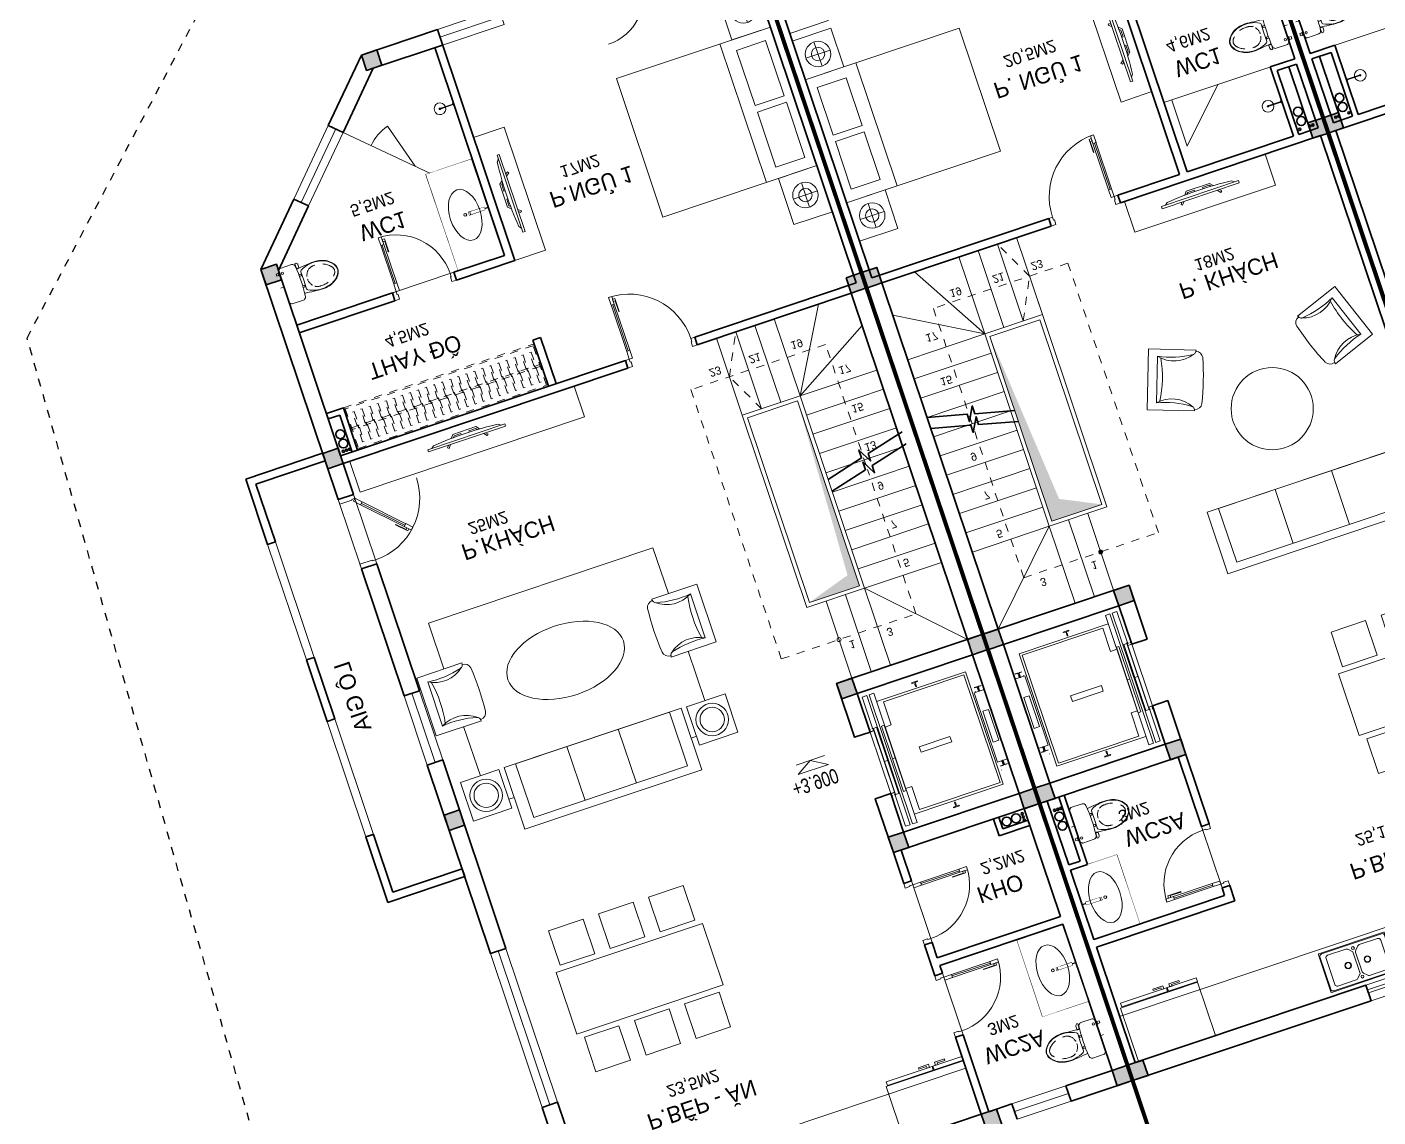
# Model space of a CAD drawing. Header units: metres. Extents: x 568336 to 569219, y 2065964 to 2066430.
# Drawn here: x 568524.19 to 568540.83, y 2066042.06 to 2066055.49 of the extents above; entities that cross this region are included whole.
import ezdxf

# ---------------------------------------------------------------- set-up
doc = ezdxf.new("R2010")
doc.units = ezdxf.units.M
for name, pattern in [('$AUDIT_BAD_LTYPE2', [0]), ('CENTER', [2, 1.25, -0.25, 0.25, -0.25]), ('HIDDEN', [0.375, 0.25, -0.125]), ('HIDDEN2', [0.1875, 0.125, -0.0625]), ('X-5M-G-MB PHONGNGU$0$HIDDEN2', [0.1875, 0.125, -0.0625]), ('xref-thap C (mb tang 32-2)$0$HIDDEN', [0.375, 0.25, -0.125])]:
    doc.linetypes.add(name, pattern=pattern)
doc.layers.get('0').update_dxf_attribs({"linetype": 'CONTINUOUS'})
doc.layers.get('DEFPOINTS').update_dxf_attribs({"linetype": 'CONTINUOUS'})
for name, color, linetype, lineweight in [('-CENTER', 143, 'CENTER', 13), ('-CONCRETE', 1, 'CONTINUOUS', 35), ('-DIM', 9, 'CONTINUOUS', 13), ('-DOOR', 137, 'CONTINUOUS', 9), ('-FURNITURE', 46, 'CONTINUOUS', 9), ('-HATCH', 8, 'CONTINUOUS', 5), ('-KH', 143, 'CONTINUOUS', 13), ('-LINE1', 7, 'CONTINUOUS', 18), ('-LINE2', 252, 'CONTINUOUS', 9), ('-STEEL1', 1, 'CONTINUOUS', 35), ('-TEXT', 7, 'CONTINUOUS', 15), ('-WALL', 4, 'CONTINUOUS', 35), ('TEXT25', 2, 'CONTINUOUS', 13)]:
    doc.layers.add(name, color=color, linetype=linetype, lineweight=lineweight)
for name, color, linetype in [('-RANH GIOI LO DAT', 12, 'CONTINUOUS'), ('APOLIC', 7, 'CONTINUOUS'), ('ChiaLo', 128, 'CENTER')]:
    doc.layers.add(name, color=color, linetype=linetype)
doc.styles.add('1', font='arial.ttf')
doc.styles.add('SVN_AVO_thuong', font='')
doc.styles.add('T1', font='', dxfattribs={"height": 200})
doc.styles.add('vnavanth', font='', dxfattribs={"width": 0.8})
doc.styles.get('SVN_AVO_thuong').set_extended_font_data('SVN-Avo')
doc.styles.get('T1').set_extended_font_data('VNgeometric Light')
doc.styles.get('vnavanth').set_extended_font_data('.VnAvantH')

# ---------------------------------------------------------------- blocks, each defined once
blk = doc.blocks.new('XR.MB.LM123$0$tvi 1')
blk.add_lwpolyline([(29, 0), (29, -1000), (0, -1000), (0, 0)], close=True)
for points in [[(29, -50), (52, -81)], [(-24, -236), (-39, -252)], [(0, -285), (-39, -252)], [(0, -256), (-24, -236)], [(70, -315), (111, -350), (111, -650), (70, -685)], [(89, -446), (89, -360), (71, -345)], [(89, -446), (73, -446)], [(89, -554), (89, -640), (71, -655)], [(89, -554), (73, -554)], [(0, -715), (-39, -748)], [(-24, -764), (-39, -748)], [(0, -744), (-24, -764)], [(29, -950), (52, -919)]]:
    blk.add_lwpolyline(points)
blk.add_arc((-4025, -500), 4099, 354.1311, 5.8689)
blk = doc.blocks.new('SOFA 2500')
at = {"layer": '-FURNITURE'}
for p, q in [((267949, 8788), (268649, 8788)), ((267949, 8055), (268649, 8055))]:
    blk.add_line(p, q, dxfattribs=at)
for points in [[(267849, 9672), (268649, 9672), (268649, 7172), (267849, 7172)], [(267949, 9522), (268649, 9522), (268649, 7322), (267949, 7322)]]:
    blk.add_lwpolyline(points, close=True, dxfattribs=at)
blk = doc.blocks.new('A$C18091ED7')
for p, q in [((0, -42), (0, 0)), ((146, -27), (179, -27)), ((146, -27), (146, -30)), ((146, -30), (166, -30)), ((153, -37), (146, -30)), ((152, 0), (152, -27)), ((152, 0), (179, 0)), ((153, -37), (166, -37)), ((153, -40), (153, -37)), ((153, -40), (178, -40)), ((153, -40), (178, -40)), ((153, -40), (153, -42)), ((185, -30), (166, -30)), ((178, -37), (166, -37)), ((185, -30), (178, -37)), ((178, -37), (178, -40)), ((178, -40), (178, -42)), ((179, 0), (179, -27)), ((179, -27), (185, -27)), ((185, -27), (185, -30)), ((-83, -267), (-83, -300)), ((-83, -278), (-83, -288)), ((-61, -290), (-83, -290)), ((-63, -265), (-81, -265)), ((-61, -267), (-61, -300)), ((61, -267), (61, -300)), ((61, -290), (83, -290)), ((63, -265), (81, -265)), ((83, -267), (83, -300)), ((83, -278), (83, -288)), ((165, -262), (165, -290)), ((168, -260), (228, -260)), ((168, -292), (207, -292)), ((231, -274), (231, -262))]:
    blk.add_line(p, q)
for points in [[(230, -219, -0.137407), (225, -235), (222, -241, -0.236081), (198, -255, -0.051961), (-198, -255, -0.236081), (-222, -241), (-225, -235, -0.137407), (-230, -219), (-230, -72, -0.198912), (-226, -63), (-209, -46, -0.198912), (-200, -42), (0, -42), (200, -42, -0.198912), (209, -46), (226, -63, -0.198912), (230, -72)], [(144, -619, -0.212405), (26, -734, -0.027685), (-1, -739, -0.022279), (-26, -734, -0.212405), (-144, -619, -0.142796), (-167, -428, -0.093005), (-128, -309, -0.256439), (-111, -300), (0, -300), (111, -300, -0.256439), (128, -309, -0.093005), (167, -428, -0.142796)]]:
    blk.add_lwpolyline(points, format="xyb", close=True)
at = {"linetype": 'xref-thap C (mb tang 32-2)$0$HIDDEN', "ltscale": 100}
blk.add_lwpolyline([(61, -669, -0.199031), (0, -699, -0.199031), (-61, -669, -0.218924), (-132, -478, -0.153791), (-112, -404, -0.236701), (0, -348, -0.236701), (112, -404, -0.153791), (132, -478, -0.218924)], format="xyb", close=True, dxfattribs=at)
blk.add_circle((166, -78), 13.9)
for centre, radius, start, end in [((-81, -267), 1.98, 90, 180), ((-63, -267), 1.98, 0, 90), ((63, -267), 1.98, 90, 180), ((81, -267), 1.98, 0, 90), ((168, -262), 2.47, 90, 180), ((168, -290), 2.47, 180, 270), ((207, -277), 15.5, 270, 306.4659), ((168, -225), 80.1, 306.4659, 320.3123), ((228, -274), 2.47, 320.3123, 0)]:
    blk.add_arc(centre, radius, start, end)
for points in [[(-156, -259), (-157, -267), (-164, -328), (-169, -385), (-184, -528), (-136, -679), (-50, -735), (-20, -741), (0, -744)], [(156, -259), (157, -267), (164, -328), (169, -385), (184, -528), (136, -679), (50, -735), (20, -741), (0, -744)]]:
    blk.add_open_spline(points, degree=3, knots=[130.613938, 130.613938, 130.613938, 130.613938, 152.852109, 311.129351, 417.703951, 561.383393, 697.692632, 710.812262, 710.812262, 710.812262, 710.812262])
blk = doc.blocks.new('shower')
for points in [[(180919, -32316), (180912, -32316), (180912, -32147), (180919, -32147)], [(180929, -32327), (180902, -32327), (180902, -32316), (180929, -32316)]]:
    blk.add_lwpolyline(points, close=True)
for radius, start, end in [(72, 272.7907, 267.2093), (8.35, 294.8355, 245.1645)]:
    blk.add_arc((180916, -32147), radius, start, end)
blk = doc.blocks.new('G1600')
for p, q in [((137477, -212827), (139077, -212827)), ((137228, -213392), (137228, -213077)), ((139326, -213392), (139326, -213077)), ((137385, -213234), (137070, -213234)), ((139169, -213234), (139484, -213234))]:
    blk.add_line(p, q)
blk.add_lwpolyline([(137477, -213484), (137477, -211484), (139077, -211484), (139077, -213484), (137477, -213484)])
for points in [[(136977, -213484), (136977, -212984), (137477, -212984), (137477, -213484)], [(137617, -213375), (137617, -212999), (138235, -212999), (138235, -213375)], [(138937, -213375), (138937, -212999), (138320, -212999), (138320, -213375)], [(139577, -213484), (139577, -212984), (139077, -212984), (139077, -213484)]]:
    blk.add_lwpolyline(points, close=True)
for centre, radius in [((137228, -213234), 157), ((137228, -213234), 82.4), ((139326, -213234), 157), ((139326, -213234), 82.4)]:
    blk.add_circle(centre, radius)
blk = doc.blocks.new('ghe11asdsdsdsd')
at = {"layer": '-FURNITURE', "ltscale": 5}
for p, q in [((-454, 642), (-454, -60)), ((447, 643), (445, -59)), ((339, 75), (-348, 74)), ((445, -59), (-454, -60))]:
    blk.add_line(p, q, dxfattribs=at)
for centre, radius, start, end in [((-557, 172), 481, 73.628, 77.6744), ((-330, 640), 103, 97.7909, 180.472), ((-435, 586), 50, 17.2905, 73.628), ((-753, 311), 469, 329.603, 39.8271), ((-1717, 235), 1379, 353.2677, 15.3477), ((14, -3057), 3816, 85.1505, 95.3732), ((745, 311), 469, 140.0382, 210.2652), ((1709, 233), 1379, 164.5193, 186.6002), ((322, 644), 103, 359.5522, 82.2333), ((428, 586), 50, 106.2084, 162.5459), ((548, 172), 481, 102.162, 106.2084), ((-1, -1576), 1730, 79.6029, 100.5814)]:
    blk.add_arc(centre, radius, start, end, dxfattribs=at)
blk = doc.blocks.new('Sink_Cicle')
blk.add_lwpolyline([(17, -50), (-17, -50), (-18, -252), (17, -252)], close=True)
blk.add_circle((0, -300), 17.5)
at = {"layer": 'DEFPOINTS'}
blk.add_line((0, -100), (0, 0), dxfattribs=at)
blk.add_wipeout([(17, -50), (-17, -50), (-18, -252), (17, -252)])
at = {"layer": '-FURNITURE', "linetype": 'Continuous'}
blk.add_ellipse((0, -300), major_axis=(-325, 0), ratio=0.584615, dxfattribs=at)
blk.add_line((-18, -237), (17, -237))
blk = doc.blocks.new('*U148')
at = {"ltscale": 300}
blk.add_lwpolyline([(0, 0), (900, 0), (900, -600), (0, -600)], close=True, dxfattribs=at)
blk.add_wipeout([(0, 0), (900, 0), (900, -600), (0, -600)], dxfattribs=at)
blk.add_blockref('Sink_Cicle', (450, 0), dxfattribs=at)
blk = doc.blocks.new('A$C55AD6C8F')
at = {"ltscale": 3}
for p, q in [((-750, 624), (-750, 1000)), ((-750, 1000), (-704, 1000)), ((-704, 1000), (-704, 624)), ((0, 1000), (-695, 1000)), ((-695, 1000), (-695, 0)), ((0, 0), (0, 1000)), ((-704, 624), (-750, 624)), ((-750, 613), (-750, 18)), ((-704, 613), (-750, 613)), ((-704, 18), (-704, 613)), ((-750, 18), (-704, 18)), ((-695, 0), (0, 0))]:
    blk.add_line(p, q, dxfattribs=at)
at = {"ltscale": 3, "elevation": 0}
for points in [[(-750, 688), (-750, 657), (-790, 657), (-790, 788), (-771, 788), (-771, 688)], [(-750, 549), (-750, 580), (-790, 580), (-790, 449), (-771, 449), (-771, 549)]]:
    blk.add_lwpolyline(points, close=True, dxfattribs=at)
blk = doc.blocks.new('A$C14986441')
at = {"ltscale": 3}
for p, q in [((-250, 420), (-250, -420)), ((240, 430), (-240, 430)), ((170, 355), (-170, 355)), ((250, -420), (250, 420)), ((-200, 325), (-200, 87)), ((200, 87), (200, 325)), ((-191, 66), (-149, 24)), ((-128, 15), (128, 15)), ((149, 24), (191, 66)), ((-200, -325), (-200, -87)), ((-191, -66), (-149, -24)), ((-128, -15), (128, -15)), ((149, -24), (191, -66)), ((200, -87), (200, -325)), ((-240, -430), (240, -430)), ((170, -355), (-170, -355))]:
    blk.add_line(p, q, dxfattribs=at)
blk.add_lwpolyline([(240, -390), (240, 390, 0.414214), (210, 420), (-210, 420, 0.414214), (-240, 390), (-240, -390, 0.414214), (-210, -420), (210, -420, 0.414214)], format="xyb", close=True, dxfattribs=at)
for centre, radius in [((-186, 0), 17.5), ((0, 125), 40), ((0, 125), 35), ((185, 0), 17.5), ((0, -125), 40), ((0, -125), 35)]:
    blk.add_circle(centre, radius, dxfattribs=at)
for centre, radius, start, end in [((-240, 420), 10, 90, 180), ((-170, 325), 30, 90, 180), ((170, 325), 30, 0, 90), ((240, 420), 10, 0, 90), ((-170, 87), 30, 180, 225), ((-128, 45), 30, 225, 270), ((128, 45), 30, 270, 315), ((170, 87), 30, 315, 0), ((-170, -87), 30, 135, 180), ((-128, -45), 30, 90, 135), ((128, -45), 30, 45, 90), ((170, -87), 30, 0, 45), ((-170, -325), 30, 180, 270), ((170, -325), 30, 270, 0), ((-240, -420), 10, 180, 270), ((240, -420), 10, 270, 0)]:
    blk.add_arc(centre, radius, start, end, dxfattribs=at)
blk = doc.blocks.new('A$C2896516a')
for points in [[(75, 1386), (525, 1386), (525, 1836), (75, 1836), (75, 1386)], [(725, 1386), (1175, 1386), (1175, 1836), (725, 1836), (725, 1386)], [(1375, 1386), (1825, 1386), (1825, 1836), (1375, 1836), (1375, 1386)], [(75, 450), (525, 450), (525, 0), (75, 0), (75, 450)], [(725, 450), (1175, 450), (1175, 0), (725, 0), (725, 450)], [(1375, 450), (1825, 450), (1825, 0), (1375, 0), (1375, 450)]]:
    blk.add_lwpolyline(points)
blk.add_lwpolyline([(0, 518), (1900, 518), (1900, 1318), (0, 1318)], close=True)
blk = doc.blocks.new('*U152')
at = {"linetype": '$AUDIT_BAD_LTYPE2'}
for p, q in [((70, 100), (70, 700)), ((90, 700), (90, 100))]:
    blk.add_line(p, q, dxfattribs=at)
for points in [[(50, 700), (90, 700), (90, 800), (50, 800), (50, 700)], [(50, 703), (50, 100)], [(50, 100), (90, 100), (90, 0), (50, 0), (50, 100)]]:
    blk.add_lwpolyline(points)
for points in [[(118, 595), (118, 764), (90, 764), (90, 736), (113, 736), (113, 595)], [(0, 0), (50, 0), (50, -40), (60, -40), (60, -100), (0, -100)], [(900, 0), (850, 0), (850, -40), (840, -40), (840, -100), (900, -100)]]:
    blk.add_lwpolyline(points, close=True)
at = {"linetype": '$AUDIT_BAD_LTYPE2', "ltscale": 0.3}
blk.add_arc((50, 0), 800, 0, 90, dxfattribs=at)
blk = doc.blocks.new('*U153')
at = {"linetype": '$AUDIT_BAD_LTYPE2'}
for p, q in [((70, 100), (70, 600)), ((90, 600), (90, 100))]:
    blk.add_line(p, q, dxfattribs=at)
for points in [[(50, 600), (90, 600), (90, 700), (50, 700), (50, 600)], [(50, 603), (50, 100)], [(50, 100), (90, 100), (90, 0), (50, 0), (50, 100)]]:
    blk.add_lwpolyline(points)
for points in [[(118, 495), (118, 664), (90, 664), (90, 636), (113, 636), (113, 495)], [(0, 0), (50, 0), (50, -40), (60, -40), (60, -100), (0, -100)], [(800, 0), (750, 0), (750, -40), (740, -40), (740, -100), (800, -100)]]:
    blk.add_lwpolyline(points, close=True)
at = {"linetype": '$AUDIT_BAD_LTYPE2', "ltscale": 0.3}
blk.add_arc((50, 0), 700, 0, 90, dxfattribs=at)
blk = doc.blocks.new('X-5M-DH-2-CORE$0$A$C75E80C28')
at = {"layer": '-LINE2', "linetype": 'Continuous', "ltscale": 2}
for p, q in [((-731, -149), (731, -149)), ((-731, -1305), (-731, -149)), ((-557, -112), (-560, -112)), ((-510, -22), (-510, -51)), ((-507, -22), (-510, -22)), ((-510, -109), (-510, -79)), ((-507, -22), (-507, -51)), ((-507, -109), (-507, -79)), ((-456, -57), (-501, -57)), ((-456, -60), (-501, -60)), ((-456, -70), (-501, -70)), ((-456, -73), (-501, -73)), ((-453, -63), (-453, -67)), ((-450, -63), (-450, -67)), ((450, -63), (450, -67)), ((453, -63), (453, -67)), ((456, -57), (501, -57)), ((456, -60), (501, -60)), ((456, -70), (501, -70)), ((456, -73), (501, -73)), ((457, -112), (460, -112)), ((507, -22), (510, -22)), ((507, -22), (507, -51)), ((507, -109), (507, -79)), ((510, -22), (510, -51)), ((510, -109), (510, -79)), ((731, -1305), (731, -149)), ((-700, -179), (700, -179)), ((-700, -1225), (-700, -179)), ((700, -1225), (700, -179)), ((840, -1305), (-840, -1305)), ((-840, -1365), (-840, -1305)), ((-700, -1225), (-400, -1225)), ((425, -1309), (-425, -1309)), ((-425, -1343), (-425, -1309)), ((-400, -1305), (-400, -1225)), ((0, -1309), (0, -1343)), ((700, -1225), (400, -1225)), ((400, -1305), (400, -1225)), ((425, -1343), (425, -1309)), ((840, -1365), (840, -1305)), ((840, -1365), (-840, -1365)), ((840, -1395), (-840, -1395)), ((-840, -1395), (-840, -1455)), ((-840, -1455), (-435, -1455)), ((-435, -1450), (-435, -1460)), ((-435, -1450), (-400, -1450)), ((-435, -1460), (-425, -1460)), ((-435, -1490), (-435, -1500)), ((-435, -1490), (-425, -1490)), ((-433, -1452), (-433, -1458)), ((-433, -1452), (-402, -1452)), ((-433, -1458), (-425, -1458)), ((-433, -1492), (-433, -1498)), ((-433, -1492), (-425, -1492)), ((430, -1406), (-430, -1406)), ((-430, -1406), (-430, -1446)), ((430, -1446), (-430, -1446)), ((425, -1343), (-425, -1343)), ((-425, -1458), (-425, -1460)), ((-425, -1490), (-425, -1492)), ((-402, -1452), (-402, -1498)), ((400, -1450), (-400, -1450)), ((-400, -1450), (-400, -1500)), ((0, -1406), (0, -1446)), ((400, -1450), (400, -1500)), ((435, -1450), (400, -1450)), ((402, -1452), (402, -1498)), ((433, -1452), (402, -1452)), ((433, -1458), (425, -1458)), ((425, -1458), (425, -1460)), ((435, -1460), (425, -1460)), ((425, -1490), (425, -1492)), ((435, -1490), (425, -1490)), ((433, -1492), (425, -1492)), ((430, -1406), (430, -1446)), ((433, -1452), (433, -1458)), ((433, -1492), (433, -1498)), ((435, -1450), (435, -1460)), ((840, -1455), (435, -1455)), ((435, -1490), (435, -1500)), ((840, -1395), (840, -1455)), ((-435, -1500), (-400, -1500)), ((-433, -1498), (-402, -1498)), ((435, -1500), (400, -1500)), ((433, -1498), (402, -1498))]:
    blk.add_line(p, q, dxfattribs=at)
for points in [[(-450, 0), (-450, -130), (450, -130), (450, 0)], [(-200, -29), (200, -29), (200, -101), (-200, -101)], [(-36, -584), (36, -584), (36, -984), (-36, -984)]]:
    blk.add_lwpolyline(points, close=True, dxfattribs=at)
for points in [[(-780, -789), (-751, -789, 0.414214), (-750, -788), (-750, -784), (-750, -780, 0.414214), (-751, -779), (-780, -779, -0.256978), (-784, -782), (-798, -782, -0.414214), (-801, -779), (-804, -749, 0.414214), (-807, -746), (-812, -746), (-812, -784), (-812, -821), (-807, -821, 0.414214), (-804, -818), (-801, -789, -0.414214), (-798, -786), (-784, -786, -0.256978), (-780, -789)], [(780, -789), (751, -789, -0.414214), (750, -788), (750, -784), (750, -780, -0.414214), (751, -779), (780, -779, 0.256978), (784, -782), (798, -782, 0.414214), (801, -779), (804, -749, -0.414214), (807, -746), (812, -746), (812, -784), (812, -821), (807, -821, -0.414214), (804, -818), (801, -789, 0.414214), (798, -786), (784, -786, 0.256978), (780, -789)]]:
    blk.add_lwpolyline(points, format="xyb", dxfattribs=at)
for centre, radius, start, end in [((-501, -51), 9.4, 180, 270), ((-501, -79), 9.4, 90, 180), ((-501, -51), 6.2, 180, 270), ((-501, -79), 6.2, 90, 180), ((-456, -63), 6.2, 0, 90), ((-456, -63), 3, 0, 90), ((-456, -67), 6.2, 270, 0), ((-456, -67), 3, 270, 0), ((456, -63), 6.2, 90, 180), ((456, -67), 6.2, 180, 270), ((456, -63), 3, 90, 180), ((456, -67), 3, 180, 270), ((501, -51), 6.2, 270, 0), ((501, -51), 9.4, 270, 0), ((501, -79), 9.4, 0, 90), ((501, -79), 6.2, 0, 90)]:
    blk.add_arc(centre, radius, start, end, dxfattribs=at)
blk = doc.blocks.new('A$C5C575821')
at = {"layer": '-CONCRETE'}
h = blk.add_hatch(color=256, dxfattribs=at)
h.dxf.hatch_style = 1
h.paths.add_polyline_path([(0, 200), (0, 0), (200, 0), (200, 200)])
blk.add_lwpolyline([(0, 0), (200, 0), (200, 200), (0, 200)], close=True, dxfattribs=at)
blk = doc.blocks.new('A$C3F71457E')
at = {"layer": '-CONCRETE'}
blk.add_lwpolyline([(0, -100), (0, 400), (-1500, 400), (-1500, -1400), (0, -1400), (0, -900), (200, -900), (200, -1600), (-1700, -1600), (-1700, 600), (200, 600), (200, -100), (0, -100)], dxfattribs=at)
at = {"layer": '-LINE1'}
blk.add_line((0, -900), (0, -100), dxfattribs=at)
at = {"layer": '-WALL'}
for p in [(-1700, 400), (0, 400), (-1700, -1600), (0, -1600)]:
    blk.add_blockref('A$C5C575821', p, dxfattribs=at)
at = {"color": 2, "rotation": 90}
blk.add_blockref('X-5M-DH-2-CORE$0$A$C75E80C28', (-1500, -500), dxfattribs=at)
blk = doc.blocks.new('TRUC M4')
at = {"layer": '-WALL'}
for p in [(-200, 14600), (5600, 14600), (-200, 9000), (5600, 9000), (-200, 4300), (5600, 4300), (-200, -200), (5600, -200)]:
    blk.add_blockref('A$C5C575821', p, dxfattribs=at)
blk = doc.blocks.new('M4- T2')
at = {"layer": '-HATCH', "true_color": 0x8c8896}
h = blk.add_hatch(color=252, dxfattribs=at)
h.dxf.hatch_style = 1
edge = h.paths.add_edge_path()
edge.add_arc((718473, 40240), 24.6, 0, 360)
h = blk.add_hatch(color=252, dxfattribs=at)
h.dxf.hatch_style = 1
h.paths.add_polyline_path([(718672, 39690), (718023, 39690), (718023, 37290), (718195, 39459)])
at = {"layer": '-CONCRETE'}
blk.add_line((722573, 36241), (722573, 35311), dxfattribs=at)
for centre, radius in [((716953, 43290, 0), 55), ((716953, 43169, 0), 55), ((716922, 43079, 0), 13), ((716964, 43079, 0), 13), ((717002, 43079, 0), 13), ((722453, 36085, 0), 13), ((722503, 35994, 0), 55), ((722582, 36085, 0), 13), ((722623, 36085, 0), 13), ((722503, 35873, 0), 55)]:
    blk.add_circle(centre, radius, dxfattribs=at)
at = {"layer": '-DOOR'}
blk.add_line((718573, 43841), (718573, 44641), dxfattribs=at)
for points in [[(721473, 46542), (719872, 46542), (719872, 46342), (721473, 46342)], [(719872, 46442), (721473, 46442), (721473, 46403), (719872, 46403)]]:
    blk.add_lwpolyline(points, close=True, dxfattribs=at)
at = {"layer": '-FURNITURE'}
for p, q in [((722673, 45742), (716873, 45741)), ((720973, 35241), (722673, 35241))]:
    blk.add_line(p, q, dxfattribs=at)
for points in [[(720123, 36641), (721951, 36641), (721951, 36241), (720123, 36241)], [(720473, 33667), (720473, 35069), (720873, 35065), (720873, 33667)], [(716873, 32967), (717373, 32967), (717373, 31867), (716873, 31867)]]:
    blk.add_lwpolyline(points, close=True, dxfattribs=at)
blk.add_lwpolyline([(721073, 35241), (721073, 35841), (721673, 35241)], dxfattribs=at)
blk.add_circle((721037, 39240), 506, dxfattribs=at)
at = {"layer": '-KH', "linetype": 'HIDDEN2', "ltscale": 5}
blk.add_lwpolyline([(717473, 40240), (719222, 40240), (719222, 36740), (717473, 36740)], close=True, dxfattribs=at)
blk.add_lwpolyline([(718473, 37240), (718722, 36740), (718473, 36240)], dxfattribs=at)
at = {"layer": '-KH'}
blk.add_circle((718473, 40240), 24.6, dxfattribs=at)
at = {"layer": '-LINE1'}
for p, q in [((716773, 43119), (716773, 43119)), ((716773, 43119), (716773, 43119)), ((717973, 39740), (716973, 40741)), ((717973, 40740), (717973, 39740)), ((718223, 39740), (718223, 40740)), ((718223, 40740), (718223, 39740)), ((718473, 39740), (718473, 40740)), ((718473, 40740), (718473, 39740)), ((717973, 37240), (717973, 39740)), ((717973, 39740), (718722, 39740)), ((718023, 37290), (718023, 39690)), ((718023, 39690), (718672, 39690)), ((718672, 37290), (718672, 39690)), ((718722, 37290), (718722, 39740)), ((718023, 37290), (718672, 37290)), ((718722, 36240), (718722, 37290)), ((717973, 37240), (716973, 36663)), ((717973, 37240), (717395, 36240)), ((717973, 37240), (718722, 37240)), ((717973, 36240), (717973, 37240)), ((718223, 37240), (718223, 36240)), ((718223, 36240), (718223, 37240)), ((718473, 37240), (718473, 36240)), ((718473, 36240), (718473, 37240)), ((718722, 37240), (718722, 36240))]:
    blk.add_line(p, q, dxfattribs=at)
at = {"layer": '-LINE1', "lineweight": 18}
for p, q in [((717973, 39740), (716973, 39740)), ((717973, 39490), (716973, 39490)), ((717973, 39240), (716973, 39240)), ((717973, 38990), (716973, 38990)), ((717973, 38740), (716973, 38740)), ((717973, 38490), (716973, 38490)), ((717973, 38240), (716973, 38240)), ((717973, 37990), (716973, 37990)), ((717973, 37740), (716973, 37740)), ((717973, 37490), (716973, 37490)), ((717973, 37240), (716973, 37240))]:
    blk.add_line(p, q, dxfattribs=at)
at = {"layer": '-RANH GIOI LO DAT', "linetype": 'HIDDEN', "ltscale": 10, "const_width": 50}
blk.add_lwpolyline([(716773, 48541), (722773, 48541), (722773, 28541), (716773, 28541)], close=True, dxfattribs=at)
at = {"layer": '-WALL'}
for p, q in [((716773, 46541), (719872, 46542)), ((716773, 46541), (716773, 42941)), ((719872, 46542), (719872, 46342)), ((722773, 46541), (722773, 32541)), ((722773, 31541), (722773, 46541)), ((719872, 46342), (716873, 46341)), ((716873, 46341), (716873, 44841)), ((722673, 46341), (722673, 36241)), ((716873, 44841), (718673, 44841)), ((718673, 44641), (718673, 44841)), ((716773, 44741), (716773, 44741)), ((718573, 44641), (718573, 44741)), ((718573, 44641), (718673, 44641)), ((718573, 42941), (718573, 43841)), ((718573, 43841), (718673, 43841)), ((718673, 42941), (718673, 43841)), ((718573, 42941), (718673, 42941)), ((716873, 40741), (716773, 40741)), ((716773, 40741), (716773, 31541)), ((716973, 36241), (716973, 40741)), ((716873, 31741), (716873, 36141)), ((716873, 36141), (719173, 36141)), ((719173, 36241), (716973, 36241)), ((719173, 36141), (719173, 36241)), ((722673, 36241), (720073, 36241)), ((720073, 36241), (720073, 36141)), ((720073, 36141), (720873, 36141)), ((720873, 36141), (720873, 33341)), ((720973, 36141), (722352, 36141)), ((720973, 33441), (720973, 36141)), ((722352, 35241), (722352, 36141)), ((722422, 36141), (722673, 36141)), ((722422, 35311), (722422, 36141)), ((722673, 36141), (722673, 35311)), ((722422, 35311), (722673, 35311)), ((722352, 35241), (722673, 35241)), ((722673, 35241), (722673, 33441))]:
    blk.add_line(p, q, dxfattribs=at)
for points in [[(717085, 42941), (716773, 42941)], [(718023, 38395), (717546, 38276), (717546, 38174), (717453, 38346), (717453, 38252), (716973, 38132)], [(718023, 38253), (717546, 38134), (717546, 38032), (717453, 38204), (717453, 38110), (716973, 37990)]]:
    blk.add_lwpolyline(points, dxfattribs=at)
at = {"layer": '-DIM', "xscale": -1, "rotation": 90}
blk.add_blockref('SOFA 2500', (729542, 308844), dxfattribs=at)
at = {"layer": '-DOOR', "xscale": -1, "rotation": 90}
blk.add_blockref('*U153', (718573, 44641), dxfattribs=at)
at = {"layer": '-DOOR', "rotation": 180}
blk.add_blockref('*U152', (720073, 36141), dxfattribs=at)
at = {"layer": '-FURNITURE', "xscale": -1, "rotation": 270}
for name, p in [('A$C55AD6C8F', (716918, 46341)), ('A$C18091ED7', (722715, 34816))]:
    blk.add_blockref(name, p, dxfattribs=at)
at = {"layer": '-FURNITURE'}
for name, p, rotation in [('A$C14986441', (719866, 46041), 270.0006840405799), ('A$C18091ED7', (717051, 43341), 90.00000000000001), ('G1600', (930357, 172644), 270), ('shower', (690026, -145225), 90.00000000000001)]:
    blk.add_blockref(name, p, dxfattribs=dict(at, rotation=rotation))
blk.add_blockref('A$C2896516a', (720773, 42080), dxfattribs=at)
at = {"layer": '-FURNITURE', "yscale": 0.8339792703841296, "zscale": 0.8339792703841296}
for p, xscale, rotation in [((719746, 38430, 0), -0.8339792703841296, 289.9411009505635), ((722328, 38430, 0), 0.8339792703841296, 70.0588990494365)]:
    blk.add_blockref('ghe11asdsdsdsd', p, dxfattribs=dict(at, xscale=xscale, rotation=rotation))
at = {"layer": '-FURNITURE', "extrusion": (0, 0, -1), "xscale": -1, "rotation": 90.00368972240832}
blk.add_blockref('XR.MB.LM123$0$tvi 1', (-721537, 36473), dxfattribs=at)
at = {"layer": '-FURNITURE', "extrusion": (0, 0, -1), "rotation": 179.9963102775916}
blk.add_blockref('XR.MB.LM123$0$tvi 1', (-720663, 33867), dxfattribs=at)
at = {"layer": '-WALL', "xscale": -1, "rotation": 180}
blk.add_blockref('A$C3F71457E', (718473, 41341), dxfattribs=at)
at = {"layer": '-TEXT', "style": 'T1'}
for s, p in [('3', (717648, 40317)), ('1', (718312, 40321)), ('5', (717326, 39581)), ('7', (717326, 39081)), ('9', (717326, 38581)), ('15', (717268, 37586)), ('17', (717268, 37017)), ('19', (717723, 36590)), ('21', (718279, 36590)), ('23 ', (718778, 36590))]:
    blk.add_text(s, height=100, rotation=360, dxfattribs=at).set_placement(p)
at = {"layer": 'TEXT25'}
for s, height, rotation, style, p in [('P.BẾP - ĂN', 200, 360, 'SVN_AVO_thuong', (720138, 44865)), ('25,1M2', 150, 0, 'T1', (720322, 44542)), ('WC2A', 200, 360, 'SVN_AVO_thuong', (717635, 43595)), ('3M2', 150, 360, 'T1', (717646, 43336)), ('P. KHÁCH', 200, 360, 'SVN_AVO_thuong', (720418, 37415)), ('18M2', 150, 0, 'T1', (720696, 37195)), ('WC1', 200, 360, 'SVN_AVO_thuong', (721234, 34803)), ('4,6M2', 150, 360, 'T1', (721221, 34533)), ('P. NGỦ 1', 200, 360, 'SVN_AVO_thuong', (719039, 34347)), ('20,5M2', 150, 360, 'T1', (719263, 34070))]:
    blk.add_text(s, height=height, rotation=rotation, dxfattribs=dict(at, style=style)).set_placement(p)
at = {"layer": '-FURNITURE', "extrusion": (0, 0, -1), "xscale": -1, "zscale": -1, "rotation": 270}
blk.add_blockref('*U148', (-716873, 43841), dxfattribs=at)
at = {"layer": '-WALL'}
for p, q in [((716873, 44741), (716873, 43841)), ((716873, 44741), (718573, 44741)), ((717093, 43841), (716873, 43841)), ((716873, 43771), (716873, 42941)), ((717023, 43771), (716873, 43771)), ((717023, 43771), (717023, 42941)), ((717093, 43841), (717093, 42941))]:
    blk.add_line(p, q, dxfattribs=at)
at = {"layer": '-STEEL1'}
blk.add_blockref('TRUC M4', (716973, 31741), dxfattribs=at)
blk = doc.blocks.new('A$C8a974c9c')
for p, q in [((1750, 2957), (1750, 2643)), ((1593, 2800), (1908, 2800)), ((1343, 2500), (1343, 700)), ((1750, 243), (1750, 557)), ((1593, 400), (1908, 400))]:
    blk.add_line(p, q)
for points in [[(2000, 3100), (1500, 3100), (1500, 2500), (2000, 2500)], [(1891, 2360), (1514, 2360), (1514, 1643), (1891, 1643)], [(1891, 840), (1514, 840), (1514, 1558), (1891, 1558)], [(2000, 100), (1500, 100), (1500, 700), (2000, 700)]]:
    blk.add_lwpolyline(points, close=True)
blk.add_lwpolyline([(2000, 2500), (0, 2500), (0, 700), (2000, 700), (2000, 2500)])
for centre, radius in [((1750, 2800), 157), ((1750, 2800), 82.4), ((1750, 400), 157), ((1750, 400), 82.4)]:
    blk.add_circle(centre, radius)
blk = doc.blocks.new('GHE600')
at = {"layer": '-FURNITURE'}
for p, q in [((269950, 8710), (270650, 8710)), ((269950, 8043), (270650, 8043))]:
    blk.add_line(p, q, dxfattribs=at)
for points in [[(270146, 9595), (270146, 10095), (270646, 10095), (270646, 9595)], [(269850, 9526), (270650, 9526), (270650, 7226), (269850, 7226)], [(269950, 9376), (270650, 9376), (270650, 7376), (269950, 7376)], [(270146, 7158), (270146, 6658), (270646, 6658), (270646, 7158)]]:
    blk.add_lwpolyline(points, close=True, dxfattribs=at)
at = {"layer": '-FURNITURE', "elevation": 0}
for points in [[(271287, 9830), (270646, 9832)], [(272038, 6909), (272634, 6908), (272634, 9823), (272038, 9826)], [(270262, 9595), (270262, 9526)], [(270262, 7226), (270262, 7158)], [(270646, 6917), (271287, 6913)]]:
    blk.add_lwpolyline(points, dxfattribs=at)
at = {"layer": '-FURNITURE'}
for centre, radius in [((270396, 9845), 200), ((270396, 9845), 150), ((270396, 6908), 200), ((270396, 6908), 150)]:
    blk.add_circle(centre, radius, dxfattribs=at)
at = {"layer": '-FURNITURE', "extrusion": (0, 0, -1)}
blk.add_ellipse((271662, 8365), major_axis=(0, 750), ratio=0.589994, dxfattribs=at)
at = {"layer": '-FURNITURE', "zscale": 0.83397927038413}
for p, xscale, yscale, rotation in [((271659, 10145, 0), 0.83397927038413, 0.83397927038413, 179.9447021404027), ((271659, 6608, 0), -0.8339792703841301, 0.8339792703841301, 0.05529785959737722)]:
    blk.add_blockref('ghe11asdsdsdsd', p, dxfattribs=dict(at, xscale=xscale, yscale=yscale, rotation=rotation))
blk = doc.blocks.new('*U175')
at = {"ltscale": 300}
blk.add_lwpolyline([(0, 0), (1000, 0), (1000, -600), (0, -600)], close=True, dxfattribs=at)
blk.add_wipeout([(0, 0), (1000, 0), (1000, -600), (0, -600)], dxfattribs=at)
blk.add_blockref('Sink_Cicle', (500, 0), dxfattribs=at)
blk = doc.blocks.new('*U178')
at = {"linetype": 'X-5M-G-MB PHONGNGU$0$HIDDEN2'}
for points in [[(0, 600), (0, 0), (2705, 0), (2705, 600)], [(2685, 580), (2685, 20), (20, 20), (20, 580)], [(2685, 287), (2685, 313), (20, 313), (20, 287)], [(114, 319), (109, 319), (109, 280), (114, 280)], [(228, 319), (223, 319), (223, 280), (228, 280)], [(342, 319), (337, 319), (337, 280), (342, 280)], [(456, 319), (451, 319), (451, 280), (456, 280)], [(570, 319), (565, 319), (565, 280), (570, 280)], [(684, 319), (679, 319), (679, 280), (684, 280)], [(798, 319), (793, 319), (793, 280), (798, 280)], [(912, 319), (907, 319), (907, 280), (912, 280)], [(1026, 319), (1021, 319), (1021, 280), (1026, 280)], [(1140, 319), (1135, 319), (1135, 280), (1140, 280)], [(1254, 319), (1249, 319), (1249, 280), (1254, 280)], [(1368, 319), (1363, 319), (1363, 280), (1368, 280)], [(1482, 319), (1477, 319), (1477, 280), (1482, 280)], [(1596, 319), (1591, 319), (1591, 280), (1596, 280)], [(1710, 319), (1705, 319), (1705, 280), (1710, 280)], [(1824, 319), (1819, 319), (1819, 280), (1824, 280)], [(1938, 319), (1933, 319), (1933, 280), (1938, 280)], [(2052, 319), (2047, 319), (2047, 280), (2052, 280)], [(2166, 319), (2161, 319), (2161, 280), (2166, 280)], [(2280, 319), (2275, 319), (2275, 280), (2280, 280)], [(2394, 319), (2389, 319), (2389, 280), (2394, 280)], [(2508, 319), (2503, 319), (2503, 280), (2508, 280)], [(2622, 319), (2617, 319), (2617, 280), (2622, 280)]]:
    blk.add_lwpolyline(points, close=True, dxfattribs=at)
for points in [[(122, 313), (122, 515), (100, 515), (100, 313)], [(236, 313), (236, 515), (214, 515), (214, 313)], [(350, 313), (350, 515), (328, 515), (328, 313)], [(464, 313), (464, 515), (442, 515), (442, 313)], [(578, 313), (578, 515), (556, 515), (556, 313)], [(692, 313), (692, 515), (670, 515), (670, 313)], [(806, 313), (806, 515), (784, 515), (784, 313)], [(920, 313), (920, 515), (898, 515), (898, 313)], [(1034, 313), (1034, 515), (1012, 515), (1012, 313)], [(1148, 313), (1148, 515), (1126, 515), (1126, 313)], [(1262, 313), (1262, 515), (1240, 515), (1240, 313)], [(1376, 313), (1376, 515), (1354, 515), (1354, 313)], [(1490, 313), (1490, 515), (1468, 515), (1468, 313)], [(1604, 313), (1604, 515), (1582, 515), (1582, 313)], [(1718, 313), (1718, 515), (1696, 515), (1696, 313)], [(1832, 313), (1832, 515), (1810, 515), (1810, 313)], [(1946, 313), (1946, 515), (1924, 515), (1924, 313)], [(2060, 313), (2060, 515), (2038, 515), (2038, 313)], [(2174, 313), (2174, 515), (2152, 515), (2152, 313)], [(2288, 313), (2288, 515), (2266, 515), (2266, 313)], [(2402, 313), (2402, 515), (2380, 515), (2380, 313)], [(2516, 313), (2516, 515), (2494, 515), (2494, 313)], [(2630, 313), (2630, 515), (2608, 515), (2608, 313)], [(100, 287), (100, 92), (122, 92), (122, 287)], [(214, 287), (214, 92), (236, 92), (236, 287)], [(328, 287), (328, 92), (350, 92), (350, 287)], [(442, 287), (442, 92), (464, 92), (464, 287)], [(556, 287), (556, 92), (578, 92), (578, 287)], [(670, 287), (670, 92), (692, 92), (692, 287)], [(784, 287), (784, 92), (806, 92), (806, 287)], [(898, 287), (898, 92), (920, 92), (920, 287)], [(1012, 287), (1012, 92), (1034, 92), (1034, 287)], [(1126, 287), (1126, 92), (1148, 92), (1148, 287)], [(1240, 287), (1240, 92), (1262, 92), (1262, 287)], [(1354, 287), (1354, 92), (1376, 92), (1376, 287)], [(1468, 287), (1468, 92), (1490, 92), (1490, 287)], [(1582, 287), (1582, 92), (1604, 92), (1604, 287)], [(1696, 287), (1696, 92), (1718, 92), (1718, 287)], [(1810, 287), (1810, 92), (1832, 92), (1832, 287)], [(1924, 287), (1924, 92), (1946, 92), (1946, 287)], [(2038, 287), (2038, 92), (2060, 92), (2060, 287)], [(2152, 287), (2152, 92), (2174, 92), (2174, 287)], [(2266, 287), (2266, 92), (2288, 92), (2288, 287)], [(2380, 287), (2380, 92), (2402, 92), (2402, 287)], [(2494, 287), (2494, 92), (2516, 92), (2516, 287)], [(2608, 287), (2608, 92), (2630, 92), (2630, 287)]]:
    blk.add_lwpolyline(points, dxfattribs=at)
blk = doc.blocks.new('*U176')
at = {"ltscale": 300}
blk.add_lwpolyline([(0, 0), (1254, 0), (1254, -600), (0, -600)], close=True, dxfattribs=at)
blk.add_wipeout([(0, 0), (1254, 0), (1254, -600), (0, -600)], dxfattribs=at)
blk.add_blockref('Sink_Cicle', (627, 0), dxfattribs=at)
blk = doc.blocks.new('A$Cbeb9f07c')
for points in [[(242, 68), (242, 75), (72, 76), (72, 68)], [(252, 58), (252, 86), (242, 86), (242, 58)]]:
    blk.add_lwpolyline(points, close=True)
for radius, start, end in [(72, 2.78, 357.1987), (8.35, 24.8249, 335.1538)]:
    blk.add_arc((72, 72), radius, start, end)
blk = doc.blocks.new('*U18')
at = {"linetype": '$AUDIT_BAD_LTYPE2'}
for p, q in [((70, 100), (70, 600)), ((90, 600), (90, 100))]:
    blk.add_line(p, q, dxfattribs=at)
for points in [[(50, 600), (90, 600), (90, 700), (50, 700), (50, 600)], [(50, 603), (50, 100)], [(50, 100), (90, 100), (90, 0), (50, 0), (50, 100)]]:
    blk.add_lwpolyline(points)
for points in [[(118, 495), (118, 664), (90, 664), (90, 636), (113, 636), (113, 495)], [(0, 0), (50, 0), (50, -40), (60, -40), (60, -100), (0, -100)], [(800, 0), (750, 0), (750, -40), (740, -40), (740, -100), (800, -100)]]:
    blk.add_lwpolyline(points, close=True)
at = {"linetype": '$AUDIT_BAD_LTYPE2', "ltscale": 0.3}
blk.add_arc((50, 0), 700, 0, 90, dxfattribs=at)
blk = doc.blocks.new('*U173')
at = {"ltscale": 0.3}
for points in [[(883, 0, 0.414214), (50, 833, 0.414214)], [(883, 0, -0.414214), (1672, 789, -0.414214)]]:
    blk.add_lwpolyline(points, format="xyb", dxfattribs=at)
for points in [[(579, 338), (726, 423), (740, 399), (716, 384), (705, 404), (582, 333)], [(0, 0), (50, 0), (50, -40), (60, -40), (60, -246), (0, -246)], [(1722, 0), (1672, 0), (1672, -40), (1662, -40), (1662, -246), (1722, -246)]]:
    blk.add_lwpolyline(points, close=True)
for points in [[(685, 367), (705, 332), (792, 382), (772, 417), (685, 367)], [(687, 368), (137, 50)], [(1075, 344), (1055, 310), (969, 360), (989, 394), (1075, 344)], [(1073, 346), (1585, 50)], [(137, 50), (157, 15), (70, -35), (50, 0), (137, 50)], [(1585, 50), (1565, 15), (1652, -35), (1672, 0), (1585, 50)]]:
    blk.add_lwpolyline(points)
at = {"layer": 'APOLIC', "linetype": '$AUDIT_BAD_LTYPE2'}
for p, q in [((147, 33), (695, 349)), ((705, 332), (157, 15)), ((1055, 310), (1565, 15)), ((1575, 33), (1065, 327))]:
    blk.add_line(p, q, dxfattribs=at)
blk = doc.blocks.new('*U174')
at = {"linetype": '$AUDIT_BAD_LTYPE2'}
for p, q in [((135, 57), (559, 481)), ((573, 467), (149, 42))]:
    blk.add_line(p, q, dxfattribs=at)
for points in [[(519, 372), (639, 492), (619, 512), (599, 492), (615, 476), (515, 376)], [(0, 0), (50, 0), (50, -40), (60, -40), (60, -199), (0, -199)], [(900, 0), (850, 0), (850, -40), (840, -40), (840, -199), (900, -199)]]:
    blk.add_lwpolyline(points, close=True)
for points in [[(545, 495), (573, 467), (644, 537), (616, 566), (545, 495)], [(547, 497), (121, 71)], [(121, 71), (149, 42), (78, -28), (50, 0), (121, 71)]]:
    blk.add_lwpolyline(points)
at = {"linetype": '$AUDIT_BAD_LTYPE2', "ltscale": 0.3}
blk.add_arc((50, 0), 800, 0, 90, dxfattribs=at)
blk = doc.blocks.new('A$C18251349')
at = {"layer": '-LINE1'}
for points in [[(900, 4650), (1000, 4650), (1000, 3150), (900, 3150)], [(1000, 2350), (900, 2350), (900, 850), (1000, 850)]]:
    blk.add_lwpolyline(points, close=True, dxfattribs=at)
at = {"layer": '-WALL'}
for p, q in [((0, 5500), (1000, 5500)), ((0, 5500), (0, 5400)), ((1000, 4650), (1000, 5500)), ((0, 5400), (900, 5400)), ((900, 4650), (900, 5400)), ((900, 4650), (1000, 4650)), ((1000, 4650), (910, 4650)), ((900, 3150), (1000, 3150)), ((900, 3150), (900, 2350)), ((1000, 3150), (1000, 2350)), ((900, 2350), (1000, 2350)), ((900, 850), (1000, 850)), ((900, 850), (900, 100)), ((1000, 850), (1000, 0)), ((900, 100), (0, 100)), ((0, 100), (0, 0)), ((0, 0), (1000, 0))]:
    blk.add_line(p, q, dxfattribs=at)
blk = doc.blocks.new('TRUC M6')
at = {"layer": '-WALL'}
for p in [(4900, 12490), (6600, 12490), (-200, 6890), (-200, 2190), (6600, 2190), (-200, -200), (1813, -2310)]:
    blk.add_blockref('A$C5C575821', p, dxfattribs=at)
blk = doc.blocks.new('M6-T2.1')
at = {"layer": '-HATCH', "true_color": 0x8c8896}
h = blk.add_hatch(color=252, dxfattribs=at)
h.dxf.hatch_style = 1
h.paths.add_polyline_path([(623873, -93952), (624523, -93952), (624523, -96352), (624425, -94121)])
at = {"layer": '-CONCRETE'}
for centre, radius in [((625318, -90621, 0), 55), ((625439, -90621, 0), 55), ((625529, -90572, 0), 13), ((625529, -90611, 0), 13), ((625529, -90652, 0), 13), ((619053, -97635, 0), 55), ((619022, -97544, 0), 13), ((619064, -97544, 0), 13), ((619102, -97544, 0), 13), ((619053, -97756, 0), 55)]:
    blk.add_circle(centre, radius, dxfattribs=at)
at = {"layer": '-DOOR'}
for p, q in [((618773, -94450), (618773, -93550)), ((618873, -94450), (618873, -93550)), ((618973, -94450), (618973, -93550))]:
    blk.add_line(p, q, dxfattribs=at)
for points in [[(624273, -87101), (624973, -87101), (624973, -87301), (624273, -87301)], [(618973, -89101), (618773, -89101), (618773, -91101), (618973, -91101)], [(619579, -100546), (620269, -101270), (620124, -101408), (619434, -100684)], [(622573, -101901), (621773, -101901), (621773, -102101), (622573, -102101)]]:
    blk.add_lwpolyline(points, close=True, dxfattribs=at)
for points in [[(624273, -87201), (624973, -87201)], [(618873, -89101), (618873, -91101)], [(619506, -100615), (620197, -101339)], [(621773, -102001), (622573, -102001)]]:
    blk.add_lwpolyline(points, dxfattribs=at)
at = {"layer": '-FURNITURE'}
blk.add_line((618973, -87901), (623873, -87901), dxfattribs=at)
for points in [[(619058, -97000), (621974, -97002), (621974, -97401), (619058, -97401)], [(622173, -100701), (622173, -99101), (621773, -99101), (621773, -100701)]]:
    blk.add_lwpolyline(points, close=True, dxfattribs=at)
blk.add_lwpolyline([(620979, -100592), (620811, -101168)], dxfattribs=at)
blk.add_arc((620979, -100592), 600, 223.6481, 253.7065, dxfattribs=at)
at = {"layer": '-HATCH'}
for p, q in [((623973, -88301), (623973, -89101)), ((623973, -89501), (623973, -90301))]:
    blk.add_line(p, q, dxfattribs=at)
blk.add_lwpolyline([(618773, -96100), (618973, -96100), (618973, -97000), (618773, -97000)], close=True, dxfattribs=at)
at = {"layer": '-KH'}
blk.add_line((623080, -92104, 0), (623448, -92104, 0), dxfattribs=at)
blk.add_lwpolyline([(623459, -91986), (623069, -91986), (623264, -92104)], close=True, dxfattribs=at)
at = {"layer": '-KH', "linetype": 'HIDDEN2', "ltscale": 5}
for points in [[(625073, -95328), (625073, -96902), (623323, -96902), (623323, -93402), (625073, -93402), (625073, -95277)], [(624073, -96402), (623823, -96902), (624073, -97401)]]:
    blk.add_lwpolyline(points, dxfattribs=at)
at = {"layer": '-KH'}
blk.add_circle((624073, -93402), 24.6, dxfattribs=at)
blk.add_solid([(623264, -92104, 0), (623264, -91986, 0), (623459, -91986, 0), (623264, -92104, 0)], dxfattribs=at)
at = {"layer": '-LINE1'}
for p, q in [((624073, -93902), (624073, -92902)), ((624073, -92902), (624073, -93902)), ((624323, -93902), (624323, -92902)), ((624323, -92902), (624323, -93902)), ((624573, -92902), (624573, -93902)), ((624573, -93902), (623823, -93902)), ((623823, -96352), (623823, -93902)), ((624523, -93952), (623873, -93952)), ((623873, -96352), (623873, -93952)), ((624523, -96352), (624523, -93952)), ((624573, -96402), (624573, -93902)), ((623823, -97402), (623823, -96352)), ((624523, -96352), (623873, -96352)), ((624573, -96402), (623823, -96402)), ((623823, -96402), (623823, -97402)), ((624073, -96402), (624073, -97402)), ((624073, -97402), (624073, -96402)), ((624323, -96402), (624323, -97402)), ((624323, -97402), (624323, -96402)), ((624573, -97402), (624573, -96402)), ((624573, -96402), (625150, -97402)), ((624573, -96402), (625573, -96979)), ((625573, -97402), (623823, -97402))]:
    blk.add_line(p, q, dxfattribs=at)
at = {"layer": '-LINE1', "lineweight": 18}
for p, q in [((624573, -93902), (625573, -92901)), ((624573, -93902), (625573, -93902)), ((624573, -94152), (625573, -94152)), ((624573, -94402), (625573, -94402)), ((624573, -94652), (625573, -94652)), ((624573, -94902), (625573, -94902)), ((624573, -95152), (625573, -95152)), ((624573, -95402), (625573, -95402)), ((624573, -95652), (625573, -95652)), ((624573, -95902), (625573, -95902)), ((624573, -96152), (625573, -96152)), ((624573, -96402), (625573, -96402))]:
    blk.add_line(p, q, dxfattribs=at)
at = {"layer": '-RANH GIOI LO DAT', "linetype": 'HIDDEN', "ltscale": 10}
for p, q in [((615064, -85101), (615773, -100107)), ((625773, -105101), (625773, -85101)), ((615773, -100107), (621009, -105101))]:
    blk.add_line(p, q, dxfattribs=at)
at = {"layer": '-WALL'}
for p, q in [((618773, -87101), (618773, -89101)), ((624273, -87301), (624273, -87101)), ((625773, -87101), (624973, -87101)), ((624973, -87301), (624973, -87101)), ((625773, -102101), (625773, -87101)), ((618973, -87301), (618973, -89101)), ((623873, -87301), (622322, -87301)), ((623873, -88301), (623873, -87301)), ((623973, -88301), (623973, -87301)), ((624273, -87301), (623973, -87301)), ((625573, -87301), (624973, -87301)), ((623873, -88301), (623973, -88301)), ((618973, -89101), (618773, -89101)), ((623873, -89501), (623873, -89101)), ((623873, -89101), (623973, -89101)), ((623973, -89201), (623973, -89101)), ((623973, -89501), (623973, -89301)), ((625573, -89301), (623973, -89301)), ((625573, -90701), (625573, -89301)), ((623873, -89501), (623973, -89501)), ((623873, -90701), (623873, -90301)), ((623873, -90301), (623973, -90301)), ((623973, -90701), (623973, -90301)), ((625173, -90481), (625573, -90481)), ((625173, -90481), (625173, -90701)), ((625243, -90551), (625573, -90551)), ((625243, -90551), (625243, -90701)), ((618773, -91101), (618773, -93550)), ((618973, -91101), (618773, -91101)), ((618973, -91101), (618973, -93550)), ((625573, -97402), (625573, -92901)), ((618773, -93550), (618973, -93550)), ((618773, -96100), (618773, -94450)), ((618773, -94450), (618973, -94450)), ((618973, -96100), (618973, -94450)), ((618973, -96100, 0), (618773, -96100, 0)), ((618773, -97000), (618773, -99991)), ((618973, -97000, 0), (618773, -97000, 0)), ((618973, -97000), (618973, -97401)), ((622673, -97401), (618973, -97401)), ((618973, -97501), (618973, -99911)), ((622673, -97501), (618973, -97501)), ((619123, -97981), (619123, -97501)), ((619193, -98051), (619193, -97501)), ((621673, -97501), (621673, -98101)), ((621773, -97501), (621773, -98101)), ((622673, -97401), (622673, -97501)), ((625573, -97401), (623573, -97401)), ((623573, -97401), (623573, -97501)), ((625673, -97501), (623573, -97501)), ((625673, -101901), (625673, -97501)), ((619123, -97981), (618973, -97981)), ((619193, -98051), (618973, -98051)), ((621773, -98101), (621673, -98101)), ((620216, -99101), (618973, -99101)), ((621773, -99101), (621016, -99101)), ((621773, -99101), (621773, -102101)), ((620216, -99201), (618973, -99201)), ((618773, -99991), (619434, -100684)), ((618973, -99911), (619579, -100546)), ((619579, -100546), (619434, -100684)), ((620269, -101270), (620124, -101408)), ((620269, -101270), (620871, -101901)), ((620124, -101408), (620786, -102101)), ((620871, -101901), (621773, -101901)), ((620786, -102101), (621773, -102101))]:
    blk.add_line(p, q, dxfattribs=at)
for points in [[(624573, -95162), (625049, -95281), (625049, -95383), (625143, -95211), (625143, -95305), (625623, -95425)], [(624573, -95317), (625049, -95436), (625049, -95538), (625143, -95366), (625143, -95460), (625623, -95580)], [(620216, -99201), (620216, -99101)]]:
    blk.add_lwpolyline(points, dxfattribs=at)
at = {"layer": '-DOOR'}
for name, p, xscale, rotation in [('*U18', (623973, -89101), -0.9999999999999999, 270), ('*U18', (623973, -90301), -0.9999999999999999, 270), ('*U174', (618972, -97000, 0), -0.9999999999999999, 270), ('*U152', (622673, -97501), -0.9999999999999998, 180)]:
    blk.add_blockref(name, p, dxfattribs=dict(at, xscale=xscale, rotation=rotation))
at = {"layer": '-DOOR', "rotation": 270}
blk.add_blockref('GHE600', (612434, 177430), dxfattribs=at)
at = {"layer": '-DOOR', "xscale": -0.8130081300813009, "yscale": 0.8130081300813009, "zscale": 0.8130081300813009}
blk.add_blockref('*U173', (625073, -101901), dxfattribs=at)
at = {"layer": '-FURNITURE'}
for name, p, xscale, rotation in [('A$C55AD6C8F', (622873, -87301), -0.9999999999999999, 270), ('A$C8a974c9c', (623673, -98326), -0.9999999999999998, 180), ('A$C18091ED7', (618931, -99697), -1, 90)]:
    blk.add_blockref(name, p, dxfattribs=dict(at, xscale=xscale, rotation=rotation))
at = {"layer": '-FURNITURE', "rotation": 270}
blk.add_blockref('A$C18091ED7', (625615, -87751), dxfattribs=at)
at = {"layer": '-FURNITURE', "extrusion": (0, 0, -1), "zscale": -0.9999999999999999, "rotation": 90}
blk.add_blockref('*U175', (-625573, -89201), dxfattribs=at)
at = {"layer": '-FURNITURE'}
for name, p in [('A$C2896516a', (619465, -91141)), ('A$Cbeb9f07c', (621421, -101238))]:
    blk.add_blockref(name, p, dxfattribs=at)
at = {"layer": '-FURNITURE', "extrusion": (0, 0, -1), "rotation": 269.9963102775917}
blk.add_blockref('XR.MB.LM123$0$tvi 1', (-620016, -97202), dxfattribs=at)
at = {"layer": '-FURNITURE', "extrusion": (0, 0, -1), "xscale": -0.9166666666659737, "yscale": 0.9166666666659737, "zscale": -0.9166666666659737}
blk.add_blockref('*U178', (-619193, -98051), dxfattribs=at)
at = {"layer": '-FURNITURE', "extrusion": (0, 0, -1), "xscale": -0.9999999999999999, "rotation": 180.0036897224084}
blk.add_blockref('XR.MB.LM123$0$tvi 1', (-622007, -100401), dxfattribs=at)
at = {"layer": '-WALL', "rotation": 180}
blk.add_blockref('A$C3F71457E', (624073, -92301), dxfattribs=at)
at = {"layer": '-WALL', "xscale": -0.9999999999999999}
blk.add_blockref('A$C18251349', (618773, -97602), dxfattribs=at)
at = {"layer": '-TEXT', "color": 2, "style": 'vnavanth'}
for s, p in [('wc2A', (624142, -88056)), ('kho', (624690, -89962)), ('p.kh¸ch', (620014, -95989, 0)), ('thay ®å', (619632, -98464)), ('p.ngñ 1', (622425, -99760)), ('wc1', (620073, -100118))]:
    blk.add_text(s, height=200, rotation=360, dxfattribs=at).set_placement(p)
at = {"layer": '-TEXT', "style": '1', "width": 0.75}
blk.add_text('+3.900', height=180, rotation=360, dxfattribs=at).set_placement((622947, -91916, 0))
at = {"layer": '-TEXT', "style": 'T1'}
for s, p in [('1', (624175, -93344)), ('3', (624661, -93344)), ('5', (625125, -94087)), ('7', (625125, -94587)), ('9', (625125, -95087)), ('13', (625125, -95587)), ('15', (625125, -96087)), ('17', (625125, -96587)), ('23', (623603, -97068)), ('21', (624119, -97068)), ('19', (624664, -97068))]:
    blk.add_text(s, height=100, rotation=360, dxfattribs=at).set_placement(p)
at = {"layer": 'TEXT25'}
for s, height, rotation, style, p in [('3M2', 150, 360, 'T1', (624284, -88329)), ('P.BẾP - ĂN', 200, 360, 'SVN_AVO_thuong', (619949, -88606)), ('23,5M2', 150, 360, 'T1', (620294, -88865)), ('2,2M2', 150, 360, 'T1', (624832, -90235)), ('LÔ GIA', 200, 90, 'SVN_AVO_thuong', (618268, -95087)), ('25M2', 150, 360, 'T1', (620182, -96216, 0)), ('4,5M2', 150, 360, 'T1', (619941, -98724)), ('17M2', 150, 360, 'T1', (622652, -100022)), ('5,5M2', 150, 360, 'T1', (620051, -100391))]:
    blk.add_text(s, height=height, rotation=rotation, dxfattribs=dict(at, style=style)).set_placement(p)
at = {"layer": '-WALL'}
for q in [(625573, -87301), (623973, -89201)]:
    blk.add_line((625573, -89201), q, dxfattribs=at)
at = {"layer": '-FURNITURE', "extrusion": (0, 0, -1), "xscale": -1, "zscale": -1, "rotation": 90}
blk.add_blockref('*U176', (-621673, -99201), dxfattribs=at)
at = {"layer": '-DOOR'}
blk.add_lwpolyline([(621016, -99201), (620216, -99201)], dxfattribs=at)
at = {"layer": '-FURNITURE'}
blk.add_line((621123, -100455), (620269, -101270), dxfattribs=at)
at = {"layer": '-WALL'}
for q in [(621016, -99201), (621673, -101901)]:
    blk.add_line((621673, -99201), q, dxfattribs=at)
blk.add_lwpolyline([(621016, -99201), (621016, -99101)], dxfattribs=at)
at = {"layer": '-DOOR', "xscale": -0.9999999999999998, "rotation": 180}
blk.add_blockref('*U18', (620216, -99201), dxfattribs=at)
at = {"layer": '-STEEL1'}
blk.add_blockref('TRUC M6', (618973, -99791), dxfattribs=at)

msp = doc.modelspace()

# ---------------------------------------------------------------- linework, layer by layer
at = {"layer": 'ChiaLo', "ltscale": 5}
for points in [[(568537.773, 2066061.483), (568544.136, 2066042.523)], [(568532.085, 2066059.575), (568538.448, 2066040.614)]]:
    msp.add_lwpolyline(points, dxfattribs=at)

# ---------------------------------------------------------------- next in the draw order: block references
at = {"layer": '-CENTER', "color": 2, "true_color": 0xf1eb1f, "xscale": 0.001, "yscale": 0.001, "zscale": 0.001, "rotation": 198.5512921127117}
msp.add_blockref('M4- T2', (569213.909, 2066318.494), dxfattribs=at)

# ---------------------------------------------------------------- next in the draw order: block references
at = {"layer": '-CENTER', "color": 2, "true_color": 0xf1eb1f, "xscale": -0.001, "yscale": 0.001, "zscale": 0.001, "rotation": 198.5514997287698}
msp.add_blockref('M4- T2', (567843.477, 2065858.586), dxfattribs=at)

# ---------------------------------------------------------------- next in the draw order: block references
at = {"layer": '-WALL', "color": 2, "true_color": 0xf1eb1f, "xscale": -0.001, "yscale": 0.001, "zscale": 0.001, "rotation": 198.5516004350626}
msp.add_blockref('M6-T2.1', (567972.268, 2065760.84), dxfattribs=at)

doc.saveas('drawing.dxf')
